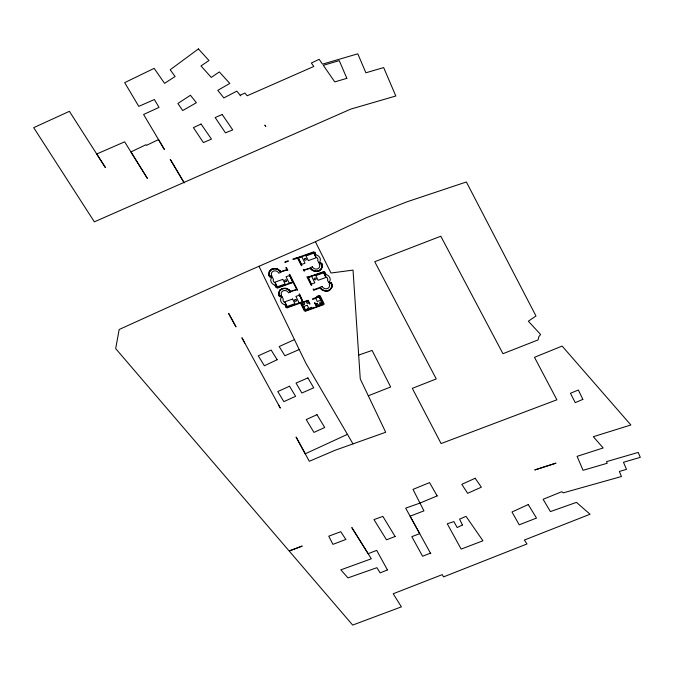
<?xml version="1.0" encoding="UTF-8"?>
<svg xmlns="http://www.w3.org/2000/svg" width="674" height="674" viewBox="0 0 674 674"><rect width="100%" height="100%" fill="white"/><g stroke="black" fill="none" stroke-linecap="round" stroke-linejoin="round"><path stroke-width="1.01" d="M325.416 274.175L325.862 273.964L324.902 272.052M332.189 286.18L332.139 284.824M332.189 286.197L332.012 287.132M278.623 292.718L278.564 293.872M322.307 266.904L322.357 265.556M278.623 292.71L279.954 289.98M322.307 266.912L321.228 269.339L319.232 270.914M332.012 287.141L329.755 290.191M297.841 257.771L296.712 257.712M269.179 271.765L268.774 274.596M269.179 271.757L269.44 271.251M303.047 301.927L299.526 293.931L299.062 294.091L302.567 301.699L287.023 307.327C285.363 307.563 284.369 302.146 286.02 307.454M269.76 270.754L270.695 269.785M303.03 301.952L308.111 300.275L310.048 303.94L309.577 304.109L307.925 300.806L301.767 303.014L305.255 309.989L311.717 307.277L312.011 307.883L305.044 310.512L301.067 303.266L305.238 310.781L323.503 304.21L319.931 296.501L323.301 303.991L316.553 306.468L314.438 302.803L314.91 302.634L316.561 305.937L322.72 303.73L319.232 296.754L312.77 299.467L312.483 298.885L319.602 296.097C318.448 298.287 315.626 295.751 317.252 296.282L319.046 295.642M279.963 289.972L282.077 288.539M270.704 269.777L271.698 269.128M298.102 257.468L313.772 251.815M271.706 269.128L273.231 268.581M315.415 241.722L365.999 217.871L377.246 213.414L407.18 201.745L466.374 181.98L535.982 315.996L528.349 321.212L540.599 334.489L538.829 336.705L538.046 339.923L502.956 353.707L440.804 236.22L374.736 261.714L436.255 378.94L412.311 388.35L441.099 443.551L556.884 399.792L534.49 357.304L562.133 346.074L630.872 424.982L593.322 436.693L603.188 447.957L577.096 456.349L583.052 470.309L607.223 463.265L606.524 461.631L638.202 452.414L640.3 457.343L623.475 462.271L626.483 469.365L619.355 471.455L621.47 476.51L563.245 492.854L561.813 491.691L543.126 499.299L550.414 511.583L576.464 502.374L590.045 514.237L524.321 540.059L527.017 543.96L443.509 576.902L442.27 574.627L393.195 593.752L401.401 606.853L352.671 625.076L115.667 348.601L119.172 329.502L245.285 272.262L315.415 241.722L330.993 273.021L353.033 270.097L360.261 378.898L385.697 432.253L335.391 450.148L309.307 461.286L296.08 437.013L305.246 453.804L347.43 434.342L352.982 443.871M319.215 270.923L317.252 271.479M329.047 290.587L328.103 290.941M299.205 349.545L294.471 339.612L279.196 346.529L284.875 355.754L299.205 349.545L306.013 363.471L347.43 434.342M308.094 277.039L324.202 271.496M368.307 395.79L390.659 386.969L372.099 350.438L358.694 355.063M282.086 288.539L286.012 288.245L289.441 289.98M296.611 257.746L292.861 259.086L293.089 259.532L297.622 258.319L301.404 265.691L301.876 265.522L298.363 257.923L313.916 252.287C315.921 252.202 316.342 257.493 314.893 252.143M270.485 276.289L269.903 276.492A6.091 5.4 22.3 0 1 272.33 269.389A6.091 5.4 22.3 0 1 280.376 271.976L286.652 270.156L287.84 270.552C287.234 267.73 284.436 265.632 286.863 269.693M320.554 263.686L321.203 263.458A6.091 5.4 22.3 0 1 318.777 270.569A6.091 5.4 22.3 0 1 310.722 267.982M319.982 287.436L314.337 289.449L313.09 289.07L313.755 290.393L314.092 289.938M314.589 289.887L320.133 287.899L320.723 288.699M287.242 307.774L300.436 303.047L304.269 310.773L305.491 311.211L323.891 304.547L324.042 303.62L320.31 296.156M319.055 295.642L320.302 296.139M328.095 290.941L325.39 291.151L322.922 290.401M270.51 276.281L271.049 276.492M320.007 287.427L320.546 287.646A6.091 5.4 22.3 0 0 328.609 290.233A6.091 5.4 22.3 0 0 331.027 283.122C329.662 284.386 329.165 280.999 330.302 282.861L331.355 282.709M286.602 269.676L280.805 271.715L280.207 270.923M277.199 288.16L293.148 282.364L296.686 289.357L290.629 291.379L289.449 289.98M287.065 307.824L286.248 307.647M273.45 268.538L275.118 268.429M316.401 271.538L313.882 271.083M275.11 285.658L275.514 285.447L277.14 287.68L292.668 282.094L289.23 274.428L289.694 274.259L297.672 290.216L296.476 289.82L290.258 291.699M275.076 285.65L276.028 287.554M277.031 268.808L277.823 269.128M313.469 270.914L311.995 270.055M277.831 269.128L280.207 270.914M322.534 290.191L321.995 289.845M321.987 289.837L320.731 288.708M311.986 270.047L311.043 269.196M310.697 267.94L304.505 269.785L303.266 269.406L304.117 271.108L304.581 270.94L304.244 270.266L310.301 268.235L310.63 268.707M311.034 269.187L310.638 268.715M290.216 291.631L290.224 291.648A6.091 5.4 22.3 0 0 282.162 289.053A6.091 5.4 22.3 0 0 279.735 296.164C281.26 294.968 281.479 298.363 280.46 296.425L279.44 296.611L278.817 295.246M278.413 404.67L280.308 408.107L241.899 337.725L244.822 343.117M321.742 263.433L321.338 262.927L320.47 263.197L320.133 262.515L319.653 262.641L320.04 263.433M325.416 274.192L323.84 271.925L308.262 277.519L311.708 285.195L311.236 285.355L306.956 276.787L307.757 277.292M319.114 296.889L320.782 300.225L317.277 301.48L315.609 298.144M271.058 276.517L271.462 277.326L269.718 277.014L269.044 275.767M258.993 266.272L294.471 339.612M331.574 283.114L332.13 284.816M321.751 263.441L321.987 263.997M321.995 264.006L322.357 265.539M269.044 275.759L268.774 274.604M278.809 295.237L278.564 293.881M285.153 262.338L288.413 261.209L288.186 260.762L284.933 261.925L285.153 262.338M272.229 277.006L272.212 277.014A5.131 4.55 22.3 0 0 271.234 282.187A5.131 4.55 22.3 0 0 276.298 285.195L275.118 282.794A2.629 2.325 22.3 0 1 273.425 279.407L272.229 277.006M318.895 262.936L317.681 260.543A2.629 2.325 22.3 0 0 315.988 257.165L314.809 254.764A5.131 4.55 22.3 0 1 319.872 257.763A5.131 4.55 22.3 0 1 318.895 262.936M282.052 296.67L282.044 296.686A5.131 4.55 22.3 0 0 281.058 301.851A5.131 4.55 22.3 0 0 286.13 304.859L284.95 302.457A2.629 2.325 22.3 0 1 283.257 299.071L282.052 296.67M328.727 282.6L327.505 280.216A2.629 2.325 22.3 0 0 325.82 276.829L324.641 274.428A5.131 4.55 22.3 0 1 329.704 277.435A5.131 4.55 22.3 0 1 328.727 282.6M198.409 48.924L170.193 69.776L175.097 76.533L164.574 83.349L154.152 68.352L124.69 82.641L138.777 106.374L154.397 99.516L159.022 107.402L143.596 114.462L164.355 149.434L158.5 139.602L146.384 145.399L145.963 144.716L130.933 151.945L147.362 178.374L124.648 141.835L96.719 153.992L105.414 167.573L69.397 111.328L33.7 127.656L94.36 221.847L350.792 109.095L395.815 96.003L383.666 67.569L365.881 72.784L357.801 53.819L322.509 64.148L319.173 59.337L311.346 63.011L313.798 66.473L247.181 95.767L244.864 93.046L240.222 95.278L240.669 95.826L236.81 91.15L223.852 97.924L217.778 90.358L229.8 83.424L219.32 71.924L211.274 77.417L200.987 65.942L208.982 60.517L198.409 48.924M190.439 95.27L177.885 103.476L182.713 110.553L196.395 102.709L190.439 95.27M462.465 524.97L457.174 527.557L453.897 521.6L447.266 523.782L461.159 549.099L482.929 540.784L466.046 516.36L459.567 519.14L462.465 524.97M277.149 359.739L264.368 365.763L258.252 355.813L271.159 350.059L277.149 359.739M201.063 124.05L193.413 127.622L203.405 142.585L211.459 139.097L201.063 124.05M475.162 478.262L461.816 484.345L467.638 493.309L481.371 487.176L475.162 478.262M528.248 504.565L511.987 511.996L519.216 524.819L536.496 518.079L528.248 504.565M316.974 414.687L306.215 419.582L313.949 432.405L324.708 427.51L316.974 414.687M289.542 386.219L277.798 391.543L283.855 401.637L295.6 396.32L289.542 386.219M307.892 377.903L296.038 383.085L301.868 393.001L313.722 387.82L307.892 377.903M222.201 114.521L215.158 117.537L225.453 132.837L232.732 129.913L222.201 114.521M582.841 399.387L575.259 402.631L570.44 393.287L578.368 390.01L582.841 399.387M437.165 495.904L419.767 503.158L405.672 508.145L419.691 533.639L411.831 536.673L422.59 556.244L430.475 553.16L430.779 553.708L410.104 516.191L423.938 510.858L413.002 489.391L429.565 482.601L437.165 495.904M387.44 569.918L380.136 572.892L376.901 567.693L347.986 577.888L340.833 569.859L371.332 558.78L351.811 527.565L368.147 553.699L376.699 550.38L387.44 569.918M395.099 536.487L386.514 539.815L373.977 519.595L382.857 516.394L395.099 536.487M301.514 546.328L289.567 550.852L302.222 546.083L301.514 546.328M345.838 539.47L332.931 544.365L328.76 536.184L340.766 531.693L345.838 539.47M301.691 256.516L298.186 257.771L301.522 264.452L305.027 263.189L301.691 256.516M313.806 253.163L306.004 255.952L308.321 260.594L316.123 257.797L313.806 253.163M271.74 275.666L269.592 276.433A6.361 5.636 22.3 0 1 272.557 269.027A6.361 5.636 22.3 0 1 280.898 272.38L278.758 273.147A3.943 3.496 22.3 0 0 273.577 271.066A3.943 3.496 22.3 0 0 271.74 275.666M312.348 266.803L310.209 267.57A6.361 5.636 22.3 0 0 318.549 270.931A6.361 5.636 22.3 0 0 321.515 263.526L319.366 264.292A3.943 3.496 22.3 0 1 317.53 268.884A3.943 3.496 22.3 0 1 312.348 266.803M289.584 275.506L286.071 276.761L289.416 283.442L292.92 282.187L289.584 275.506M282.777 279.365L274.984 282.153L277.3 286.795L285.102 283.998L282.777 279.365M311.523 276.18L308.01 277.435L311.354 284.116L314.859 282.861L311.523 276.18M323.63 272.827L315.836 275.615L318.153 280.258L325.955 277.461L323.63 272.827M281.563 295.33L279.424 296.097A6.361 5.636 22.3 0 1 282.389 288.691A6.361 5.636 22.3 0 1 290.73 292.044L288.582 292.819A3.943 3.496 22.3 0 0 283.409 290.73A3.943 3.496 22.3 0 0 281.563 295.33M322.18 286.467L320.032 287.234A6.361 5.636 22.3 0 0 328.381 290.595A6.361 5.636 22.3 0 0 331.338 283.19L329.198 283.956A3.943 3.496 22.3 0 1 327.362 288.556A3.943 3.496 22.3 0 1 322.18 286.467M299.416 295.17L295.903 296.425L299.239 303.106L302.752 301.851L299.416 295.17M292.609 299.029L284.816 301.826L287.132 306.459L294.926 303.671L292.609 299.029M307.546 301.337L306.299 301.784L307.133 303.452L308.38 303.005L307.546 301.337M307.218 305.263L303.704 306.518L305.373 309.855L308.886 308.599L307.218 305.263M317.353 303.292L316.106 303.738L316.94 305.406L318.187 304.96L317.353 303.292M555.848 463.181L534.903 469.913L555.848 463.181M346.849 78.336L334.776 81.899L323.309 65.311L339.275 60.635L346.849 78.336M265.463 125.928L264.831 125.103L265.792 126.383L265.463 125.928M184.137 182.764L170.295 159.443L184.137 182.764M235.942 326.772L228.646 313.452L235.942 326.772M304.538 259.701A1.011 0.893 22.3 0 0 306.257 259.701A1.011 0.893 22.3 0 0 305.271 258.336A1.011 0.893 22.3 0 0 304.538 259.701M314.37 279.373A1.011 0.893 22.3 0 0 316.081 279.373A1.011 0.893 22.3 0 0 315.103 278A1.011 0.893 22.3 0 0 314.37 279.373M284.933 281.159A1.011 0.893 22.3 0 0 286.644 281.159A1.011 0.893 22.3 0 0 285.666 279.794A1.011 0.893 22.3 0 0 284.933 281.159M294.765 300.831A1.011 0.893 22.3 0 0 296.476 300.831A1.011 0.893 22.3 0 0 295.498 299.458A1.011 0.893 22.3 0 0 294.765 300.831M302.946 304.235A0.96 0.859 22.3 0 0 304.581 304.235A0.96 0.859 22.3 0 0 303.645 302.929A0.96 0.859 22.3 0 0 302.946 304.235M319.982 303.384A0.96 0.859 22.3 0 0 321.624 303.384A0.96 0.859 22.3 0 0 320.681 302.07A0.96 0.859 22.3 0 0 319.982 303.384"/></g></svg>
